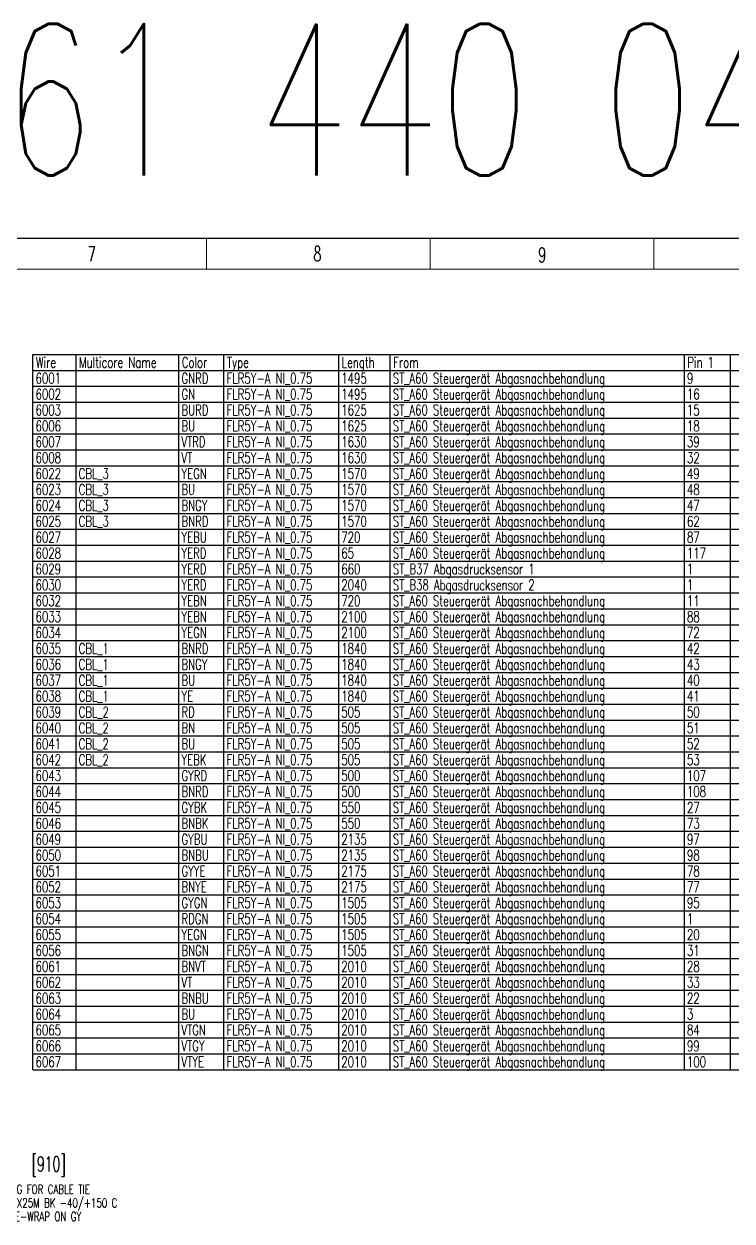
# Model space of a CAD drawing. Extents: x 69 to 1887, y 24 to 936.
# Drawn here: x 525.7 to 759.7, y 540.2 to 935.5 of the extents above; entities that cross this region are included whole.
import ezdxf

# ---------------------------------------------------------------- set-up
doc = ezdxf.new("R2010")
doc.units = 0
doc.layers.get('0').update_dxf_attribs({"linetype": 'CONTINUOUS'})
doc.styles.add('HS-COMP-DESCRIPTION', font='ROMANS.SHX', dxfattribs={"width": 0.6, "height": 5})
doc.styles.add('HS-DRAWING-FRAME', font='ROMANS.SHX', dxfattribs={"width": 0.6, "height": 5})
doc.styles.add('HS-PART-NO', font='ROMANS.SHX', dxfattribs={"width": 0.7, "height": 3})
doc.styles.add('HS-TABLE-WIRE', font='ROMANS.SHX', dxfattribs={"width": 0.7, "height": 3.5})

msp = doc.modelspace()

# ---------------------------------------------------------------- linework, layer by layer
at = {"color": 7, "lineweight": 20}
msp.add_line((1557.93, 864.76), (68.93, 864.76), dxfattribs=at)
at = {"color": 7, "lineweight": 20, "ltscale": 3}
for p, q in [((69, 864.69), (1557.93, 864.69)), ((512.42, 864.76), (586.11, 864.76)), ((586.11, 864.76), (586.11, 854.49)), ((659.95, 864.76), (733.9, 864.76)), ((659.95, 854.49), (659.95, 864.76)), ((733.9, 864.76), (733.9, 854.49)), ((80.11, 854.49), (1546.82, 854.49)), ((586.11, 854.49), (512.42, 854.49)), ((733.9, 854.49), (659.95, 854.49))]:
    msp.add_line(p, q, dxfattribs=at)
at = {"color": 250, "linetype": 'Continuous'}
for points in [[(528.72, 590.13), (528.72, 826.38)], [(528.72, 826.38), (1039.48, 826.38)], [(542.95, 590.13), (542.95, 826.38)], [(576.9, 590.13), (576.9, 826.38)], [(591.83, 590.13), (591.83, 826.38)], [(629.75, 590.13), (629.75, 826.38)], [(646.78, 590.13), (646.78, 826.38)], [(743.97, 590.13), (743.97, 826.38)], [(759.25, 590.13), (759.25, 826.38)], [(528.72, 821.13), (1039.48, 821.13)], [(528.72, 815.88), (1039.48, 815.88)], [(528.72, 810.63), (1039.48, 810.63)], [(528.72, 805.38), (1039.48, 805.38)], [(528.72, 800.13), (1039.48, 800.13)], [(528.72, 794.88), (1039.48, 794.88)], [(528.72, 789.63), (1039.48, 789.63)], [(528.72, 784.38), (1039.48, 784.38)], [(528.72, 779.13), (1039.48, 779.13)], [(528.72, 773.88), (1039.48, 773.88)], [(528.72, 768.63), (1039.48, 768.63)], [(528.72, 763.38), (1039.48, 763.38)], [(528.72, 758.13), (1039.48, 758.13)], [(528.72, 752.88), (1039.48, 752.88)], [(528.72, 747.63), (1039.48, 747.63)], [(528.72, 742.38), (1039.48, 742.38)], [(528.72, 737.13), (1039.48, 737.13)], [(528.72, 731.88), (1039.48, 731.88)], [(528.72, 726.63), (1039.48, 726.63)], [(528.72, 721.38), (1039.48, 721.38)], [(528.72, 716.13), (1039.48, 716.13)], [(528.72, 710.88), (1039.48, 710.88)], [(528.72, 705.63), (1039.48, 705.63)], [(528.72, 700.38), (1039.48, 700.38)], [(528.72, 695.13), (1039.48, 695.13)], [(528.72, 689.88), (1039.48, 689.88)], [(528.72, 684.63), (1039.48, 684.63)], [(528.72, 679.38), (1039.48, 679.38)], [(528.72, 674.13), (1039.48, 674.13)], [(528.72, 668.88), (1039.48, 668.88)], [(528.72, 663.63), (1039.48, 663.63)], [(528.72, 658.38), (1039.48, 658.38)], [(528.72, 653.13), (1039.48, 653.13)], [(528.72, 647.88), (1039.48, 647.88)], [(528.72, 642.63), (1039.48, 642.63)], [(528.72, 637.38), (1039.48, 637.38)], [(528.72, 632.13), (1039.48, 632.13)], [(528.72, 626.88), (1039.48, 626.88)], [(528.72, 621.63), (1039.48, 621.63)], [(528.72, 616.38), (1039.48, 616.38)], [(528.72, 611.13), (1039.48, 611.13)], [(528.72, 605.88), (1039.48, 605.88)], [(528.72, 600.63), (1039.48, 600.63)], [(528.72, 595.38), (1039.48, 595.38)], [(528.72, 590.13), (1039.48, 590.13)]]:
    msp.add_lwpolyline(points, dxfattribs=at)

# ---------------------------------------------------------------- texts
at = {"color": 7, "lineweight": 20, "style": 'HS-DRAWING-FRAME', "width": 0.6}
for s, p in [('7', (546.83, 857.07)), ('8', (621.41, 857.14)), ('9', (695.69, 856.75))]:
    msp.add_text(s, height=5, dxfattribs=at).set_placement(p)
at = {"color": 7, "linetype": 'Continuous'}
for s, height, style, width, p in [('Wire', 3.5, 'HS-TABLE-WIRE', 0.7, (529.72, 822.01)), ('Multicore Name', 3.5, 'HS-TABLE-WIRE', 0.7, (543.95, 822.01)), ('Color', 3.5, 'HS-TABLE-WIRE', 0.7, (577.9, 822.01)), ('Type', 3.5, 'HS-TABLE-WIRE', 0.7, (592.83, 822.01)), ('Length', 3.5, 'HS-TABLE-WIRE', 0.7, (630.75, 822.01)), ('From', 3.5, 'HS-TABLE-WIRE', 0.7, (647.78, 822.01)), ('Pin 1', 3.5, 'HS-TABLE-WIRE', 0.7, (744.97, 822.01)), ('6001', 3.5, 'HS-TABLE-WIRE', 0.7, (529.59, 816.76)), ('GNRD', 3.5, 'HS-TABLE-WIRE', 0.7, (577.78, 816.76)), ('FLR5Y-A NI_0.75', 3.5, 'HS-TABLE-WIRE', 0.7, (592.71, 816.76)), ('1495', 3.5, 'HS-TABLE-WIRE', 0.7, (630.63, 816.76)), ('ST_A60 Steuergerät Abgasnachbehandlung     ', 3.5, 'HS-TABLE-WIRE', 0.7, (647.66, 816.76)), ('9', 3.5, 'HS-TABLE-WIRE', 0.7, (744.84, 816.76)), ('6002', 3.5, 'HS-TABLE-WIRE', 0.7, (529.59, 811.51)), ('GN', 3.5, 'HS-TABLE-WIRE', 0.7, (577.78, 811.51)), ('FLR5Y-A NI_0.75', 3.5, 'HS-TABLE-WIRE', 0.7, (592.71, 811.51)), ('1495', 3.5, 'HS-TABLE-WIRE', 0.7, (630.63, 811.51)), ('ST_A60 Steuergerät Abgasnachbehandlung     ', 3.5, 'HS-TABLE-WIRE', 0.7, (647.66, 811.51)), ('16', 3.5, 'HS-TABLE-WIRE', 0.7, (744.84, 811.51)), ('6003', 3.5, 'HS-TABLE-WIRE', 0.7, (529.59, 806.26)), ('BURD', 3.5, 'HS-TABLE-WIRE', 0.7, (577.78, 806.26)), ('FLR5Y-A NI_0.75', 3.5, 'HS-TABLE-WIRE', 0.7, (592.71, 806.26)), ('1625', 3.5, 'HS-TABLE-WIRE', 0.7, (630.63, 806.26)), ('ST_A60 Steuergerät Abgasnachbehandlung     ', 3.5, 'HS-TABLE-WIRE', 0.7, (647.66, 806.26)), ('15', 3.5, 'HS-TABLE-WIRE', 0.7, (744.84, 806.26)), ('6006', 3.5, 'HS-TABLE-WIRE', 0.7, (529.59, 801.01)), ('BU', 3.5, 'HS-TABLE-WIRE', 0.7, (577.78, 801.01)), ('FLR5Y-A NI_0.75', 3.5, 'HS-TABLE-WIRE', 0.7, (592.71, 801.01)), ('1625', 3.5, 'HS-TABLE-WIRE', 0.7, (630.63, 801.01)), ('ST_A60 Steuergerät Abgasnachbehandlung     ', 3.5, 'HS-TABLE-WIRE', 0.7, (647.66, 801.01)), ('18', 3.5, 'HS-TABLE-WIRE', 0.7, (744.84, 801.01)), ('6007', 3.5, 'HS-TABLE-WIRE', 0.7, (529.59, 795.76)), ('VTRD', 3.5, 'HS-TABLE-WIRE', 0.7, (577.78, 795.76)), ('FLR5Y-A NI_0.75', 3.5, 'HS-TABLE-WIRE', 0.7, (592.71, 795.76)), ('1630', 3.5, 'HS-TABLE-WIRE', 0.7, (630.63, 795.76)), ('ST_A60 Steuergerät Abgasnachbehandlung     ', 3.5, 'HS-TABLE-WIRE', 0.7, (647.66, 795.76)), ('39', 3.5, 'HS-TABLE-WIRE', 0.7, (744.84, 795.76)), ('6008', 3.5, 'HS-TABLE-WIRE', 0.7, (529.59, 790.51)), ('VT', 3.5, 'HS-TABLE-WIRE', 0.7, (577.78, 790.51)), ('FLR5Y-A NI_0.75', 3.5, 'HS-TABLE-WIRE', 0.7, (592.71, 790.51)), ('1630', 3.5, 'HS-TABLE-WIRE', 0.7, (630.63, 790.51)), ('ST_A60 Steuergerät Abgasnachbehandlung     ', 3.5, 'HS-TABLE-WIRE', 0.7, (647.66, 790.51)), ('32', 3.5, 'HS-TABLE-WIRE', 0.7, (744.84, 790.51)), ('6022', 3.5, 'HS-TABLE-WIRE', 0.7, (529.59, 785.26)), ('CBL_3', 3.5, 'HS-TABLE-WIRE', 0.7, (543.83, 785.26)), ('YEGN', 3.5, 'HS-TABLE-WIRE', 0.7, (577.78, 785.26)), ('FLR5Y-A NI_0.75', 3.5, 'HS-TABLE-WIRE', 0.7, (592.71, 785.26)), ('1570', 3.5, 'HS-TABLE-WIRE', 0.7, (630.63, 785.26)), ('ST_A60 Steuergerät Abgasnachbehandlung     ', 3.5, 'HS-TABLE-WIRE', 0.7, (647.66, 785.26)), ('49', 3.5, 'HS-TABLE-WIRE', 0.7, (744.84, 785.26)), ('6023', 3.5, 'HS-TABLE-WIRE', 0.7, (529.59, 780.01)), ('CBL_3', 3.5, 'HS-TABLE-WIRE', 0.7, (543.83, 780.01)), ('BU', 3.5, 'HS-TABLE-WIRE', 0.7, (577.78, 780.01)), ('FLR5Y-A NI_0.75', 3.5, 'HS-TABLE-WIRE', 0.7, (592.71, 780.01)), ('1570', 3.5, 'HS-TABLE-WIRE', 0.7, (630.63, 780.01)), ('ST_A60 Steuergerät Abgasnachbehandlung     ', 3.5, 'HS-TABLE-WIRE', 0.7, (647.66, 780.01)), ('48', 3.5, 'HS-TABLE-WIRE', 0.7, (744.84, 780.01)), ('6024', 3.5, 'HS-TABLE-WIRE', 0.7, (529.59, 774.76)), ('CBL_3', 3.5, 'HS-TABLE-WIRE', 0.7, (543.83, 774.76)), ('BNGY', 3.5, 'HS-TABLE-WIRE', 0.7, (577.78, 774.76)), ('FLR5Y-A NI_0.75', 3.5, 'HS-TABLE-WIRE', 0.7, (592.71, 774.76)), ('1570', 3.5, 'HS-TABLE-WIRE', 0.7, (630.63, 774.76)), ('ST_A60 Steuergerät Abgasnachbehandlung     ', 3.5, 'HS-TABLE-WIRE', 0.7, (647.66, 774.76)), ('47', 3.5, 'HS-TABLE-WIRE', 0.7, (744.84, 774.76)), ('6025', 3.5, 'HS-TABLE-WIRE', 0.7, (529.59, 769.51)), ('CBL_3', 3.5, 'HS-TABLE-WIRE', 0.7, (543.83, 769.51)), ('BNRD', 3.5, 'HS-TABLE-WIRE', 0.7, (577.78, 769.51)), ('FLR5Y-A NI_0.75', 3.5, 'HS-TABLE-WIRE', 0.7, (592.71, 769.51)), ('1570', 3.5, 'HS-TABLE-WIRE', 0.7, (630.63, 769.51)), ('ST_A60 Steuergerät Abgasnachbehandlung     ', 3.5, 'HS-TABLE-WIRE', 0.7, (647.66, 769.51)), ('62', 3.5, 'HS-TABLE-WIRE', 0.7, (744.84, 769.51)), ('6027', 3.5, 'HS-TABLE-WIRE', 0.7, (529.59, 764.26)), ('YEBU', 3.5, 'HS-TABLE-WIRE', 0.7, (577.78, 764.26)), ('FLR5Y-A NI_0.75', 3.5, 'HS-TABLE-WIRE', 0.7, (592.71, 764.26)), ('720', 3.5, 'HS-TABLE-WIRE', 0.7, (630.63, 764.26)), ('ST_A60 Steuergerät Abgasnachbehandlung     ', 3.5, 'HS-TABLE-WIRE', 0.7, (647.66, 764.26)), ('87', 3.5, 'HS-TABLE-WIRE', 0.7, (744.84, 764.26)), ('6028', 3.5, 'HS-TABLE-WIRE', 0.7, (529.59, 759.01)), ('YERD', 3.5, 'HS-TABLE-WIRE', 0.7, (577.78, 759.01)), ('FLR5Y-A NI_0.75', 3.5, 'HS-TABLE-WIRE', 0.7, (592.71, 759.01)), ('65', 3.5, 'HS-TABLE-WIRE', 0.7, (630.63, 759.01)), ('ST_A60 Steuergerät Abgasnachbehandlung     ', 3.5, 'HS-TABLE-WIRE', 0.7, (647.66, 759.01)), ('117', 3.5, 'HS-TABLE-WIRE', 0.7, (744.84, 759.01)), ('6029', 3.5, 'HS-TABLE-WIRE', 0.7, (529.59, 753.76)), ('YERD', 3.5, 'HS-TABLE-WIRE', 0.7, (577.78, 753.76)), ('FLR5Y-A NI_0.75', 3.5, 'HS-TABLE-WIRE', 0.7, (592.71, 753.76)), ('660', 3.5, 'HS-TABLE-WIRE', 0.7, (630.63, 753.76)), ('ST_B37 Abgasdrucksensor 1     ', 3.5, 'HS-TABLE-WIRE', 0.7, (647.66, 753.76)), ('1', 3.5, 'HS-TABLE-WIRE', 0.7, (744.84, 753.76)), ('6030', 3.5, 'HS-TABLE-WIRE', 0.7, (529.59, 748.51)), ('YERD', 3.5, 'HS-TABLE-WIRE', 0.7, (577.78, 748.51)), ('FLR5Y-A NI_0.75', 3.5, 'HS-TABLE-WIRE', 0.7, (592.71, 748.51)), ('2040', 3.5, 'HS-TABLE-WIRE', 0.7, (630.63, 748.51)), ('ST_B38 Abgasdrucksensor 2     ', 3.5, 'HS-TABLE-WIRE', 0.7, (647.66, 748.51)), ('1', 3.5, 'HS-TABLE-WIRE', 0.7, (744.84, 748.51)), ('6032', 3.5, 'HS-TABLE-WIRE', 0.7, (529.59, 743.26)), ('YEBN', 3.5, 'HS-TABLE-WIRE', 0.7, (577.78, 743.26)), ('FLR5Y-A NI_0.75', 3.5, 'HS-TABLE-WIRE', 0.7, (592.71, 743.26)), ('720', 3.5, 'HS-TABLE-WIRE', 0.7, (630.63, 743.26)), ('ST_A60 Steuergerät Abgasnachbehandlung     ', 3.5, 'HS-TABLE-WIRE', 0.7, (647.66, 743.26)), ('11', 3.5, 'HS-TABLE-WIRE', 0.7, (744.84, 743.26)), ('6033', 3.5, 'HS-TABLE-WIRE', 0.7, (529.59, 738.01)), ('YEBN', 3.5, 'HS-TABLE-WIRE', 0.7, (577.78, 738.01)), ('FLR5Y-A NI_0.75', 3.5, 'HS-TABLE-WIRE', 0.7, (592.71, 738.01)), ('2100', 3.5, 'HS-TABLE-WIRE', 0.7, (630.63, 738.01)), ('ST_A60 Steuergerät Abgasnachbehandlung     ', 3.5, 'HS-TABLE-WIRE', 0.7, (647.66, 738.01)), ('88', 3.5, 'HS-TABLE-WIRE', 0.7, (744.84, 738.01)), ('6034', 3.5, 'HS-TABLE-WIRE', 0.7, (529.59, 732.76)), ('YEGN', 3.5, 'HS-TABLE-WIRE', 0.7, (577.78, 732.76)), ('FLR5Y-A NI_0.75', 3.5, 'HS-TABLE-WIRE', 0.7, (592.71, 732.76)), ('2100', 3.5, 'HS-TABLE-WIRE', 0.7, (630.63, 732.76)), ('ST_A60 Steuergerät Abgasnachbehandlung     ', 3.5, 'HS-TABLE-WIRE', 0.7, (647.66, 732.76)), ('72', 3.5, 'HS-TABLE-WIRE', 0.7, (744.84, 732.76)), ('6035', 3.5, 'HS-TABLE-WIRE', 0.7, (529.59, 727.51)), ('CBL_1', 3.5, 'HS-TABLE-WIRE', 0.7, (543.83, 727.51)), ('BNRD', 3.5, 'HS-TABLE-WIRE', 0.7, (577.78, 727.51)), ('FLR5Y-A NI_0.75', 3.5, 'HS-TABLE-WIRE', 0.7, (592.71, 727.51)), ('1840', 3.5, 'HS-TABLE-WIRE', 0.7, (630.63, 727.51)), ('ST_A60 Steuergerät Abgasnachbehandlung     ', 3.5, 'HS-TABLE-WIRE', 0.7, (647.66, 727.51)), ('42', 3.5, 'HS-TABLE-WIRE', 0.7, (744.84, 727.51)), ('6036', 3.5, 'HS-TABLE-WIRE', 0.7, (529.59, 722.26)), ('CBL_1', 3.5, 'HS-TABLE-WIRE', 0.7, (543.83, 722.26)), ('BNGY', 3.5, 'HS-TABLE-WIRE', 0.7, (577.78, 722.26)), ('FLR5Y-A NI_0.75', 3.5, 'HS-TABLE-WIRE', 0.7, (592.71, 722.26)), ('1840', 3.5, 'HS-TABLE-WIRE', 0.7, (630.63, 722.26)), ('ST_A60 Steuergerät Abgasnachbehandlung     ', 3.5, 'HS-TABLE-WIRE', 0.7, (647.66, 722.26)), ('43', 3.5, 'HS-TABLE-WIRE', 0.7, (744.84, 722.26)), ('6037', 3.5, 'HS-TABLE-WIRE', 0.7, (529.59, 717.01)), ('CBL_1', 3.5, 'HS-TABLE-WIRE', 0.7, (543.83, 717.01)), ('BU', 3.5, 'HS-TABLE-WIRE', 0.7, (577.78, 717.01)), ('FLR5Y-A NI_0.75', 3.5, 'HS-TABLE-WIRE', 0.7, (592.71, 717.01)), ('1840', 3.5, 'HS-TABLE-WIRE', 0.7, (630.63, 717.01)), ('ST_A60 Steuergerät Abgasnachbehandlung     ', 3.5, 'HS-TABLE-WIRE', 0.7, (647.66, 717.01)), ('40', 3.5, 'HS-TABLE-WIRE', 0.7, (744.84, 717.01)), ('6038', 3.5, 'HS-TABLE-WIRE', 0.7, (529.59, 711.76)), ('CBL_1', 3.5, 'HS-TABLE-WIRE', 0.7, (543.83, 711.76)), ('YE', 3.5, 'HS-TABLE-WIRE', 0.7, (577.78, 711.76)), ('FLR5Y-A NI_0.75', 3.5, 'HS-TABLE-WIRE', 0.7, (592.71, 711.76)), ('1840', 3.5, 'HS-TABLE-WIRE', 0.7, (630.63, 711.76)), ('ST_A60 Steuergerät Abgasnachbehandlung     ', 3.5, 'HS-TABLE-WIRE', 0.7, (647.66, 711.76)), ('41', 3.5, 'HS-TABLE-WIRE', 0.7, (744.84, 711.76)), ('6039', 3.5, 'HS-TABLE-WIRE', 0.7, (529.59, 706.51)), ('CBL_2', 3.5, 'HS-TABLE-WIRE', 0.7, (543.83, 706.51)), ('RD', 3.5, 'HS-TABLE-WIRE', 0.7, (577.78, 706.51)), ('FLR5Y-A NI_0.75', 3.5, 'HS-TABLE-WIRE', 0.7, (592.71, 706.51)), ('505', 3.5, 'HS-TABLE-WIRE', 0.7, (630.63, 706.51)), ('ST_A60 Steuergerät Abgasnachbehandlung     ', 3.5, 'HS-TABLE-WIRE', 0.7, (647.66, 706.51)), ('50', 3.5, 'HS-TABLE-WIRE', 0.7, (744.84, 706.51)), ('6040', 3.5, 'HS-TABLE-WIRE', 0.7, (529.59, 701.26)), ('CBL_2', 3.5, 'HS-TABLE-WIRE', 0.7, (543.83, 701.26)), ('BN', 3.5, 'HS-TABLE-WIRE', 0.7, (577.78, 701.26)), ('FLR5Y-A NI_0.75', 3.5, 'HS-TABLE-WIRE', 0.7, (592.71, 701.26)), ('505', 3.5, 'HS-TABLE-WIRE', 0.7, (630.63, 701.26)), ('ST_A60 Steuergerät Abgasnachbehandlung     ', 3.5, 'HS-TABLE-WIRE', 0.7, (647.66, 701.26)), ('51', 3.5, 'HS-TABLE-WIRE', 0.7, (744.84, 701.26)), ('6041', 3.5, 'HS-TABLE-WIRE', 0.7, (529.59, 696.01)), ('CBL_2', 3.5, 'HS-TABLE-WIRE', 0.7, (543.83, 696.01)), ('BU', 3.5, 'HS-TABLE-WIRE', 0.7, (577.78, 696.01)), ('FLR5Y-A NI_0.75', 3.5, 'HS-TABLE-WIRE', 0.7, (592.71, 696.01)), ('505', 3.5, 'HS-TABLE-WIRE', 0.7, (630.63, 696.01)), ('ST_A60 Steuergerät Abgasnachbehandlung     ', 3.5, 'HS-TABLE-WIRE', 0.7, (647.66, 696.01)), ('52', 3.5, 'HS-TABLE-WIRE', 0.7, (744.84, 696.01)), ('6042', 3.5, 'HS-TABLE-WIRE', 0.7, (529.59, 690.76)), ('CBL_2', 3.5, 'HS-TABLE-WIRE', 0.7, (543.83, 690.76)), ('YEBK', 3.5, 'HS-TABLE-WIRE', 0.7, (577.78, 690.76)), ('FLR5Y-A NI_0.75', 3.5, 'HS-TABLE-WIRE', 0.7, (592.71, 690.76)), ('505', 3.5, 'HS-TABLE-WIRE', 0.7, (630.63, 690.76)), ('ST_A60 Steuergerät Abgasnachbehandlung     ', 3.5, 'HS-TABLE-WIRE', 0.7, (647.66, 690.76)), ('53', 3.5, 'HS-TABLE-WIRE', 0.7, (744.84, 690.76)), ('6043', 3.5, 'HS-TABLE-WIRE', 0.7, (529.59, 685.51)), ('GYRD', 3.5, 'HS-TABLE-WIRE', 0.7, (577.78, 685.51)), ('FLR5Y-A NI_0.75', 3.5, 'HS-TABLE-WIRE', 0.7, (592.71, 685.51)), ('500', 3.5, 'HS-TABLE-WIRE', 0.7, (630.63, 685.51)), ('ST_A60 Steuergerät Abgasnachbehandlung     ', 3.5, 'HS-TABLE-WIRE', 0.7, (647.66, 685.51)), ('107', 3.5, 'HS-TABLE-WIRE', 0.7, (744.84, 685.51)), ('6044', 3.5, 'HS-TABLE-WIRE', 0.7, (529.59, 680.26)), ('BNRD', 3.5, 'HS-TABLE-WIRE', 0.7, (577.78, 680.26)), ('FLR5Y-A NI_0.75', 3.5, 'HS-TABLE-WIRE', 0.7, (592.71, 680.26)), ('500', 3.5, 'HS-TABLE-WIRE', 0.7, (630.63, 680.26)), ('ST_A60 Steuergerät Abgasnachbehandlung     ', 3.5, 'HS-TABLE-WIRE', 0.7, (647.66, 680.26)), ('108', 3.5, 'HS-TABLE-WIRE', 0.7, (744.84, 680.26)), ('6045', 3.5, 'HS-TABLE-WIRE', 0.7, (529.59, 675.01)), ('GYBK', 3.5, 'HS-TABLE-WIRE', 0.7, (577.78, 675.01)), ('FLR5Y-A NI_0.75', 3.5, 'HS-TABLE-WIRE', 0.7, (592.71, 675.01)), ('550', 3.5, 'HS-TABLE-WIRE', 0.7, (630.63, 675.01)), ('ST_A60 Steuergerät Abgasnachbehandlung     ', 3.5, 'HS-TABLE-WIRE', 0.7, (647.66, 675.01)), ('27', 3.5, 'HS-TABLE-WIRE', 0.7, (744.84, 675.01)), ('6046', 3.5, 'HS-TABLE-WIRE', 0.7, (529.59, 669.76)), ('BNBK', 3.5, 'HS-TABLE-WIRE', 0.7, (577.78, 669.76)), ('FLR5Y-A NI_0.75', 3.5, 'HS-TABLE-WIRE', 0.7, (592.71, 669.76)), ('550', 3.5, 'HS-TABLE-WIRE', 0.7, (630.63, 669.76)), ('ST_A60 Steuergerät Abgasnachbehandlung     ', 3.5, 'HS-TABLE-WIRE', 0.7, (647.66, 669.76)), ('73', 3.5, 'HS-TABLE-WIRE', 0.7, (744.84, 669.76)), ('6049', 3.5, 'HS-TABLE-WIRE', 0.7, (529.59, 664.51)), ('GYBU', 3.5, 'HS-TABLE-WIRE', 0.7, (577.78, 664.51)), ('FLR5Y-A NI_0.75', 3.5, 'HS-TABLE-WIRE', 0.7, (592.71, 664.51)), ('2135', 3.5, 'HS-TABLE-WIRE', 0.7, (630.63, 664.51)), ('ST_A60 Steuergerät Abgasnachbehandlung     ', 3.5, 'HS-TABLE-WIRE', 0.7, (647.66, 664.51)), ('97', 3.5, 'HS-TABLE-WIRE', 0.7, (744.84, 664.51)), ('6050', 3.5, 'HS-TABLE-WIRE', 0.7, (529.59, 659.26)), ('BNBU', 3.5, 'HS-TABLE-WIRE', 0.7, (577.78, 659.26)), ('FLR5Y-A NI_0.75', 3.5, 'HS-TABLE-WIRE', 0.7, (592.71, 659.26)), ('2135', 3.5, 'HS-TABLE-WIRE', 0.7, (630.63, 659.26)), ('ST_A60 Steuergerät Abgasnachbehandlung     ', 3.5, 'HS-TABLE-WIRE', 0.7, (647.66, 659.26)), ('98', 3.5, 'HS-TABLE-WIRE', 0.7, (744.84, 659.26)), ('6051', 3.5, 'HS-TABLE-WIRE', 0.7, (529.59, 654.01)), ('GYYE', 3.5, 'HS-TABLE-WIRE', 0.7, (577.78, 654.01)), ('FLR5Y-A NI_0.75', 3.5, 'HS-TABLE-WIRE', 0.7, (592.71, 654.01)), ('2175', 3.5, 'HS-TABLE-WIRE', 0.7, (630.63, 654.01)), ('ST_A60 Steuergerät Abgasnachbehandlung     ', 3.5, 'HS-TABLE-WIRE', 0.7, (647.66, 654.01)), ('78', 3.5, 'HS-TABLE-WIRE', 0.7, (744.84, 654.01)), ('6052', 3.5, 'HS-TABLE-WIRE', 0.7, (529.59, 648.76)), ('BNYE', 3.5, 'HS-TABLE-WIRE', 0.7, (577.78, 648.76)), ('FLR5Y-A NI_0.75', 3.5, 'HS-TABLE-WIRE', 0.7, (592.71, 648.76)), ('2175', 3.5, 'HS-TABLE-WIRE', 0.7, (630.63, 648.76)), ('ST_A60 Steuergerät Abgasnachbehandlung     ', 3.5, 'HS-TABLE-WIRE', 0.7, (647.66, 648.76)), ('77', 3.5, 'HS-TABLE-WIRE', 0.7, (744.84, 648.76)), ('6053', 3.5, 'HS-TABLE-WIRE', 0.7, (529.59, 643.51)), ('GYGN', 3.5, 'HS-TABLE-WIRE', 0.7, (577.78, 643.51)), ('FLR5Y-A NI_0.75', 3.5, 'HS-TABLE-WIRE', 0.7, (592.71, 643.51)), ('1505', 3.5, 'HS-TABLE-WIRE', 0.7, (630.63, 643.51)), ('ST_A60 Steuergerät Abgasnachbehandlung     ', 3.5, 'HS-TABLE-WIRE', 0.7, (647.66, 643.51)), ('95', 3.5, 'HS-TABLE-WIRE', 0.7, (744.84, 643.51)), ('6054', 3.5, 'HS-TABLE-WIRE', 0.7, (529.59, 638.26)), ('RDGN', 3.5, 'HS-TABLE-WIRE', 0.7, (577.78, 638.26)), ('FLR5Y-A NI_0.75', 3.5, 'HS-TABLE-WIRE', 0.7, (592.71, 638.26)), ('1505', 3.5, 'HS-TABLE-WIRE', 0.7, (630.63, 638.26)), ('ST_A60 Steuergerät Abgasnachbehandlung     ', 3.5, 'HS-TABLE-WIRE', 0.7, (647.66, 638.26)), ('1', 3.5, 'HS-TABLE-WIRE', 0.7, (744.84, 638.26)), ('6055', 3.5, 'HS-TABLE-WIRE', 0.7, (529.59, 633.01)), ('YEGN', 3.5, 'HS-TABLE-WIRE', 0.7, (577.78, 633.01)), ('FLR5Y-A NI_0.75', 3.5, 'HS-TABLE-WIRE', 0.7, (592.71, 633.01)), ('1505', 3.5, 'HS-TABLE-WIRE', 0.7, (630.63, 633.01)), ('ST_A60 Steuergerät Abgasnachbehandlung     ', 3.5, 'HS-TABLE-WIRE', 0.7, (647.66, 633.01)), ('20', 3.5, 'HS-TABLE-WIRE', 0.7, (744.84, 633.01)), ('6056', 3.5, 'HS-TABLE-WIRE', 0.7, (529.59, 627.76)), ('BNGN', 3.5, 'HS-TABLE-WIRE', 0.7, (577.78, 627.76)), ('FLR5Y-A NI_0.75', 3.5, 'HS-TABLE-WIRE', 0.7, (592.71, 627.76)), ('1505', 3.5, 'HS-TABLE-WIRE', 0.7, (630.63, 627.76)), ('ST_A60 Steuergerät Abgasnachbehandlung     ', 3.5, 'HS-TABLE-WIRE', 0.7, (647.66, 627.76)), ('31', 3.5, 'HS-TABLE-WIRE', 0.7, (744.84, 627.76)), ('6061', 3.5, 'HS-TABLE-WIRE', 0.7, (529.59, 622.51)), ('BNVT', 3.5, 'HS-TABLE-WIRE', 0.7, (577.78, 622.51)), ('FLR5Y-A NI_0.75', 3.5, 'HS-TABLE-WIRE', 0.7, (592.71, 622.51)), ('2010', 3.5, 'HS-TABLE-WIRE', 0.7, (630.63, 622.51)), ('ST_A60 Steuergerät Abgasnachbehandlung     ', 3.5, 'HS-TABLE-WIRE', 0.7, (647.66, 622.51)), ('28', 3.5, 'HS-TABLE-WIRE', 0.7, (744.84, 622.51)), ('6062', 3.5, 'HS-TABLE-WIRE', 0.7, (529.59, 617.26)), ('VT', 3.5, 'HS-TABLE-WIRE', 0.7, (577.78, 617.26)), ('FLR5Y-A NI_0.75', 3.5, 'HS-TABLE-WIRE', 0.7, (592.71, 617.26)), ('2010', 3.5, 'HS-TABLE-WIRE', 0.7, (630.63, 617.26)), ('ST_A60 Steuergerät Abgasnachbehandlung     ', 3.5, 'HS-TABLE-WIRE', 0.7, (647.66, 617.26)), ('33', 3.5, 'HS-TABLE-WIRE', 0.7, (744.84, 617.26)), ('6063', 3.5, 'HS-TABLE-WIRE', 0.7, (529.59, 612.01)), ('BNBU', 3.5, 'HS-TABLE-WIRE', 0.7, (577.78, 612.01)), ('FLR5Y-A NI_0.75', 3.5, 'HS-TABLE-WIRE', 0.7, (592.71, 612.01)), ('2010', 3.5, 'HS-TABLE-WIRE', 0.7, (630.63, 612.01)), ('ST_A60 Steuergerät Abgasnachbehandlung     ', 3.5, 'HS-TABLE-WIRE', 0.7, (647.66, 612.01)), ('22', 3.5, 'HS-TABLE-WIRE', 0.7, (744.84, 612.01)), ('6064', 3.5, 'HS-TABLE-WIRE', 0.7, (529.59, 606.76)), ('BU', 3.5, 'HS-TABLE-WIRE', 0.7, (577.78, 606.76)), ('FLR5Y-A NI_0.75', 3.5, 'HS-TABLE-WIRE', 0.7, (592.71, 606.76)), ('2010', 3.5, 'HS-TABLE-WIRE', 0.7, (630.63, 606.76)), ('ST_A60 Steuergerät Abgasnachbehandlung     ', 3.5, 'HS-TABLE-WIRE', 0.7, (647.66, 606.76)), ('3', 3.5, 'HS-TABLE-WIRE', 0.7, (744.84, 606.76)), ('6065', 3.5, 'HS-TABLE-WIRE', 0.7, (529.59, 601.51)), ('VTGN', 3.5, 'HS-TABLE-WIRE', 0.7, (577.78, 601.51)), ('FLR5Y-A NI_0.75', 3.5, 'HS-TABLE-WIRE', 0.7, (592.71, 601.51)), ('2010', 3.5, 'HS-TABLE-WIRE', 0.7, (630.63, 601.51)), ('ST_A60 Steuergerät Abgasnachbehandlung     ', 3.5, 'HS-TABLE-WIRE', 0.7, (647.66, 601.51)), ('84', 3.5, 'HS-TABLE-WIRE', 0.7, (744.84, 601.51)), ('6066', 3.5, 'HS-TABLE-WIRE', 0.7, (529.59, 596.26)), ('VTGY', 3.5, 'HS-TABLE-WIRE', 0.7, (577.78, 596.26)), ('FLR5Y-A NI_0.75', 3.5, 'HS-TABLE-WIRE', 0.7, (592.71, 596.26)), ('2010', 3.5, 'HS-TABLE-WIRE', 0.7, (630.63, 596.26)), ('ST_A60 Steuergerät Abgasnachbehandlung     ', 3.5, 'HS-TABLE-WIRE', 0.7, (647.66, 596.26)), ('99', 3.5, 'HS-TABLE-WIRE', 0.7, (744.84, 596.26)), ('6067', 3.5, 'HS-TABLE-WIRE', 0.7, (529.59, 591.01)), ('VTYE', 3.5, 'HS-TABLE-WIRE', 0.7, (577.78, 591.01)), ('FLR5Y-A NI_0.75', 3.5, 'HS-TABLE-WIRE', 0.7, (592.71, 591.01)), ('2010', 3.5, 'HS-TABLE-WIRE', 0.7, (630.63, 591.01)), ('ST_A60 Steuergerät Abgasnachbehandlung     ', 3.5, 'HS-TABLE-WIRE', 0.7, (647.66, 591.01)), ('100', 3.5, 'HS-TABLE-WIRE', 0.7, (744.84, 591.01)), (' [910]', 5, 'HS-COMP-DESCRIPTION', 0.6, (526.18, 556.52)), ('CUST A 003 991 62 70 : CLIP FIXING FOR CABLE TIE', 3, 'HS-PART-NO', 0.7, (471.31, 549.17)), ('CUST A 007 989 07 85 : TAPE CLOTH 19MMX25M BK -40/+150 C', 3, 'HS-PART-NO', 0.7, (459.41, 544.67)), ('CUST A 901 997 02 90 : CLIP TIE-WRAP ON GY', 3, 'HS-PART-NO', 0.7, (475.41, 540.17))]:
    msp.add_text(s, height=height, dxfattribs=dict(at, style=style, width=width)).set_placement(p)
at = {"color": 7, "lineweight": 20, "ltscale": 3, "insert": (437.87, 935.53), "char_height": 50, "width": 1855.7778, "attachment_point": 1, "style": 'HS-TABLE-WIRE'}
msp.add_mtext('A 961 440 04 58_zgs001', dxfattribs=at)

doc.saveas('drawing.dxf')
